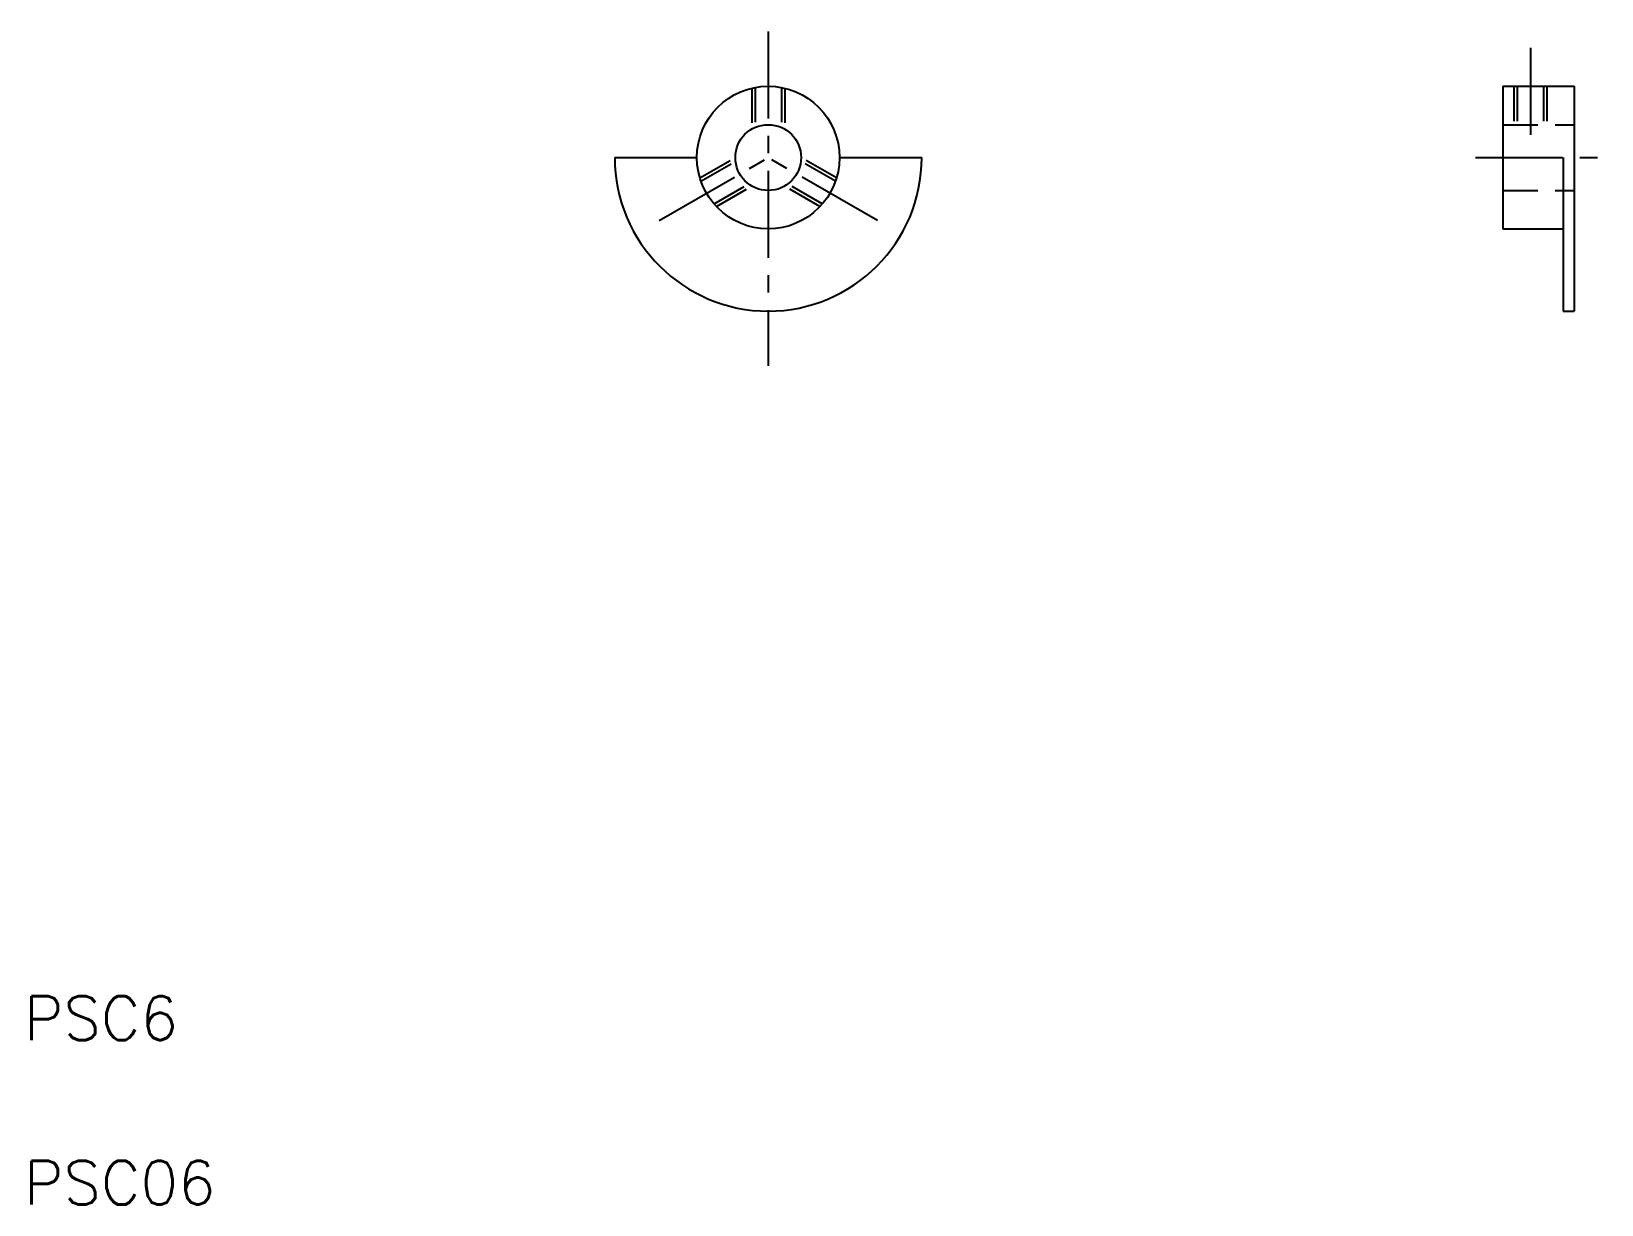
# Model space of a CAD drawing. Extents: x 11 to 154, y 10 to 117.
import ezdxf

# ---------------------------------------------------------------- set-up
doc = ezdxf.new("R2010")
doc.units = 0
doc.header["$LTSCALE"] = 0.25
doc.linetypes.add('CENTER', pattern=[50.8, 31.75, -6.35, 6.35, -6.35])
doc.linetypes.add('DASHED', pattern=[19.05, 12.7, -6.35])
doc.layers.get('0').update_dxf_attribs({"linetype": 'CONTINUOUS'})
doc.layers.add('CENTER', color=1, linetype='CENTER')
doc.styles.get("Standard").update_dxf_attribs({"font": 'txt', "bigfont": 'BIGFONT'})

msp = doc.modelspace()

# ---------------------------------------------------------------- linework, layer by layer
at = {"color": 3, "linetype": 'DASHED'}
for p, q in [((76.38, 111.79), (76.38, 108.06)), ((76.68, 111.85), (76.68, 108.21)), ((79.08, 111.85), (79.08, 108.21)), ((79.38, 111.79), (79.38, 108.06)), ((145.88, 111.96), (145.88, 108.46)), ((146.18, 111.96), (146.18, 108.46)), ((148.58, 111.96), (148.58, 108.46)), ((148.88, 111.96), (148.88, 108.46)), ((144.88, 108.46), (151.38, 108.46)), ((71.65, 103.6), (74.88, 105.46)), ((71.74, 103.31), (74.9, 105.13)), ((84.01, 103.31), (80.86, 105.13)), ((84.1, 103.6), (80.88, 105.46)), ((72.94, 101.23), (76.1, 103.05)), ((73.15, 101), (76.38, 102.87)), ((82.6, 101), (79.38, 102.87)), ((82.81, 101.23), (79.66, 103.05)), ((144.88, 102.46), (151.38, 102.46))]:
    msp.add_line(p, q, dxfattribs=at)
for p, q in [((144.88, 111.96), (151.38, 111.96)), ((144.88, 111.96), (144.88, 98.96)), ((151.38, 111.96), (151.38, 91.46)), ((63.88, 105.46), (71.38, 105.46)), ((65.75, 105.46), (65.75, 105.46)), ((67.63, 105.46), (67.63, 105.46)), ((84.38, 105.46), (91.88, 105.46)), ((150.38, 105.46), (150.38, 91.46)), ((144.88, 98.96), (150.38, 98.96)), ((150.38, 91.46), (151.38, 91.46))]:
    msp.add_line(p, q)
for radius in [6.5, 3]:
    msp.add_circle((77.88, 105.46), radius)
msp.add_arc((77.88, 105.46), 14, 180, 0)
at = {"layer": 'CENTER', "color": 1, "linetype": 'CENTER'}
for p, q in [((77.88, 116.96), (77.88, 86.46)), ((147.38, 115.46), (147.38, 106.96)), ((67.92, 99.71), (77.88, 105.46)), ((87.84, 99.71), (77.88, 105.46)), ((142.38, 105.46), (153.88, 105.46))]:
    msp.add_line(p, q, dxfattribs=at)

# ---------------------------------------------------------------- texts
for s, p in [('PSC6', (10, 25)), ('PSC06', (10, 10))]:
    msp.add_text(s, height=4).set_placement(p)

doc.saveas('drawing.dxf')
